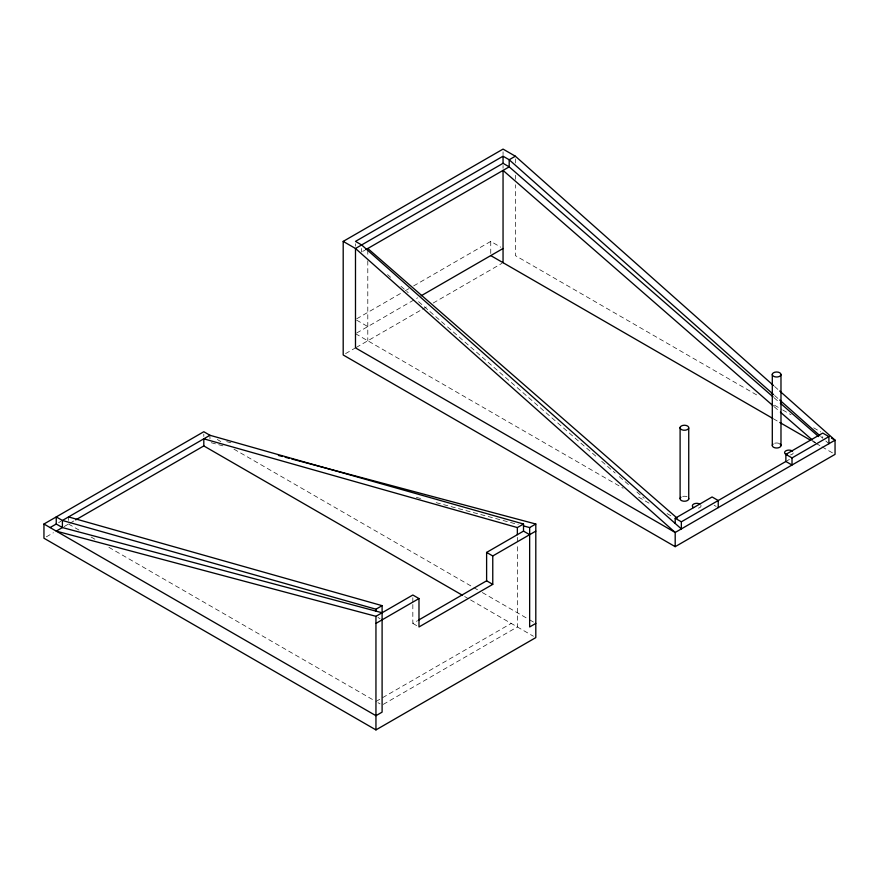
<?xml version="1.0" encoding="UTF-8"?>
<svg xmlns="http://www.w3.org/2000/svg" width="879" height="879" viewBox="0 0 879 879"><rect width="100%" height="100%" fill="white"/><g stroke="black" fill="none" stroke-linecap="round" stroke-linejoin="round"><path stroke-width="0.66" stroke-dasharray="4.39 3.3" d="M362.664 251.449L364.719 250.273M356.676 318.802L404.142 291.399M405.329 290.718L408.889 288.664M413.635 285.917L490.757 241.395L500.81 247.208M356.676 332.998L417.624 297.816M345.568 353.611L355.039 348.15M356.226 347.458L421.349 309.858M422.535 309.177L427.271 306.441M433.193 303.024L501.865 263.381M58.607 522.653L60.97 521.291M46.323 536.849L53.421 532.751M64.079 526.598L68.815 523.862M70.001 523.181L74.473 520.599M412.833 604.477L412.833 623.409L417.525 620.706M785.87 461.475L789.408 459.42M375.948 701.497L511.204 623.409M383.288 704.365L517.357 626.958L517.357 544.167M226.705 441.654L232.012 443.071M211.268 442.73L223.178 445.906M416.338 497.371L421.634 498.789M436.182 502.656L518.214 524.521M756.61 394.891L515.347 255.591L515.347 184.799M774.432 405.175L781.563 409.295M782.76 409.977L791.078 414.789M813.657 427.82L820.788 431.941M773.388 418.778L779.321 422.195M812.526 441.368L815.415 443.038M816.075 443.423L820.821 446.158M822.008 446.84L832.677 453.004M714.133 505.249L716.187 506.436M356.61 320.132L367.796 326.581M355.49 333.679L623.145 488.219M638.593 497.129L651.658 504.667M667.095 513.589L671.842 516.325M217.289 439.511L220.849 441.577M233.924 449.125L472.814 587.04M474.001 587.732L477.561 589.787M482.318 592.534L528.675 619.288M529.861 619.981L533.421 622.035M464.661 596.533L469.672 599.423M470.584 599.95L533.432 636.242M412.833 623.409L417.964 626.364M378.003 617.487L380.047 618.673M68.54 524.016L80.407 530.872M91.097 537.036L95.844 539.783M108.897 547.32L374.762 700.816M378.003 702.684L380.047 703.87M774.113 397.78L779.288 402.285M774.179 406.735L779.354 411.251M813.504 441.016L815.569 442.818M387.518 274.589L390.617 277.303M400.967 286.323L408.208 292.63M418.558 301.651L428.908 310.672M429.941 311.573L446.499 326.01M447.532 326.911L597.588 457.706M601.73 461.321L615.179 473.045M619.321 476.649L630.704 486.57M636.912 491.987L644.153 498.305M774.597 386.474L778.695 390.111M774.597 395.484L778.695 399.121M820.7 436.445L822.755 438.258L822.755 435.665M825.831 440.994L828.897 443.719M517.357 537.377L517.357 542.804M515.347 158.923L515.347 163.011M515.347 175.262L515.347 179.349M503.052 151.836L503.052 154.583M503.052 165.527L503.052 168.263M490.757 241.395L490.757 255.591M412.833 597.709L412.833 603.126M367.796 249.867L367.796 255.339M367.796 260.821L367.796 340.788M361.643 248.493L361.643 252.042M355.49 243.758L355.49 246.131M209.949 435.281L209.949 438.83M203.807 434.094L203.807 436.467M68.54 518.105L68.54 520.467M700.937 505.238A4.351 2.505 0 0 1 696.629 508.348M793.232 453.004A4.351 2.505 0 0 1 790.463 454.948M682.686 496.437A4.351 2.505 0 0 1 687.004 496.723M774.652 443.269A4.351 2.505 0 0 1 779.003 443.39"/><path stroke-width="1.32" d="M779.717 391.023L835.05 440.17L835.05 454.366L675.193 546.661L343.195 354.984L343.195 241.395L503.052 149.1L515.347 156.198L773.564 385.562M773.564 394.572L509.194 159.758L503.052 156.198L355.49 241.395L361.643 244.944L681.346 528.916L681.346 521.818L675.193 518.258L675.193 523.455M773.08 396.879L509.194 166.856L503.052 163.307L355.49 248.493L343.195 241.395M515.347 156.198L509.194 159.758L509.194 166.856L365.741 249.68M421.184 295.762L503.052 248.493M291.707 458.981L535.805 524.016L535.805 637.605L375.948 729.9L43.95 538.223L43.95 524.016L203.807 431.732L209.949 435.281L523.51 524.016L523.51 531.114L486.614 552.419L486.614 580.81L418.69 620.025M50.103 527.565L56.245 524.016L62.398 527.565L382.101 612.762M209.949 435.281L62.398 520.467L56.245 516.918L56.245 524.016M75.66 519.907L203.807 445.928L462.541 595.314M535.805 531.114L492.767 555.967L492.767 584.359L418.986 626.958L418.986 598.555L412.833 595.006L375.948 616.311L56.245 531.114L62.398 527.565L62.398 520.467L375.948 609.213L382.101 605.653L382.101 712.144L375.948 715.693L43.95 524.016M203.807 445.928L203.807 438.83L517.357 527.565L523.51 524.016M523.51 525.928L529.652 527.565L535.805 524.016M375.948 623.409L418.986 598.555M675.193 518.258L712.089 496.965L718.231 500.514L718.231 507.612M828.897 436.621L792.012 457.915L792.012 465.024L785.87 461.475L785.87 454.366L822.755 433.072L828.897 436.621L828.897 443.719M681.346 521.818L785.87 461.475M535.805 623.409L529.652 626.958L529.652 527.565M278.445 455.443L282.423 456.498M285.082 457.212L289.059 458.267M68.54 516.918L382.101 605.653M831.479 438.116L835.05 440.17L675.193 532.465L355.49 347.886L355.49 248.493L675.193 532.465L675.193 546.661M490.757 255.591L772.663 418.349M779.783 422.469L810.669 440.291M785.87 454.366L792.012 457.915M523.51 531.114L529.652 534.663M486.614 552.419L492.767 555.967M486.614 580.81L492.767 584.359M780.321 403.186L818.613 436.566M773.146 405.834L503.052 170.405L503.052 262.689M780.387 412.152L812.471 440.115M367.796 248.493L677.204 518.203M779.717 400.033L819.678 435.534M780.981 374.63A4.351 2.505 0 0 1 774.289 376.619A4.351 2.505 0 0 1 774.652 372.267A4.351 2.505 0 0 1 780.981 374.63L780.981 445.62M772.3 374.377L772.3 445.378M688.74 428.029A4.351 2.505 0 0 1 681.829 429.765A4.351 2.505 0 0 1 682.686 425.447A4.351 2.505 0 0 1 688.74 428.029L688.74 499.03M680.104 427.469L680.104 498.459M517.357 527.565L517.357 534.663M503.052 156.198L503.052 163.307M375.948 609.213L375.948 611.114M375.948 616.311L375.948 729.9M787.144 454.882A4.351 2.505 0 0 1 785.584 451.004A4.351 2.505 0 0 1 792.473 451.136M693.575 507.579A4.351 2.505 0 0 1 693.707 504.03A4.351 2.505 0 0 1 699.849 504.106M688.718 498.371A4.351 2.505 0 0 1 683.368 501.173A4.351 2.505 0 0 1 680.928 497.25M779.86 443.807A4.351 2.505 0 0 1 779.827 447.202A4.351 2.505 0 0 1 773.981 447.477A4.351 2.505 0 0 1 772.993 444.137"/></g></svg>
